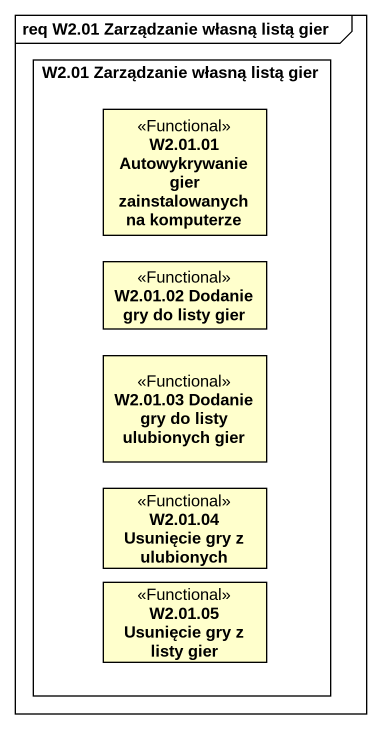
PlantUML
@startuml
mainframe req W2.01 Zarządzanie własną listą gier
hide circle
hide empty members
rectangle "W2.01 Zarządzanie własną listą gier" as W2_01_Zarządzanie_własną {
  class "W2.01.01 Autowykrywanie gier zainstalowanych na komputerze" as W2_01_01_Autowykrywanie <<Functional>>
  class "W2.01.02 Dodanie gry do listy gier" as W2_01_02_Dodanie_gry_do <<Functional>>
  class "W2.01.03 Dodanie gry do listy ulubionych gier" as W2_01_03_Dodanie_gry_do <<Functional>>
  class "W2.01.04 Usunięcie gry z ulubionych" as W2_01_04_Usunięcie_gry_z <<Functional>>
  class "W2.01.05 Usunięcie gry z listy gier" as W2_01_05_Usunięcie_gry_z <<Functional>>
}
@enduml
